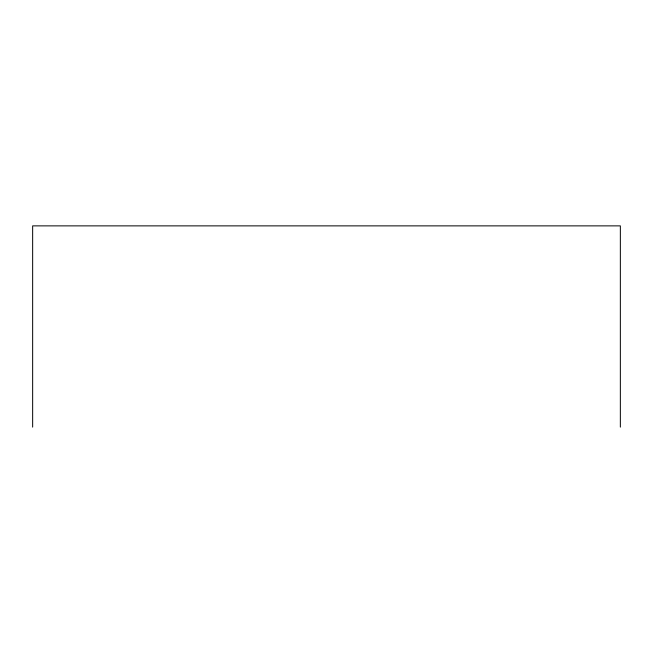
<?xml version="1.0" encoding="UTF-8"?>
<svg xmlns="http://www.w3.org/2000/svg" width="653" height="653" viewBox="0 0 653 653"><rect width="100%" height="100%" fill="white"/><g stroke="black" fill="none" stroke-linecap="round" stroke-linejoin="round"><path stroke-width="0.98" d="M620.35 427.127L620.35 225.873L32.65 225.873L32.65 427.127"/></g></svg>
